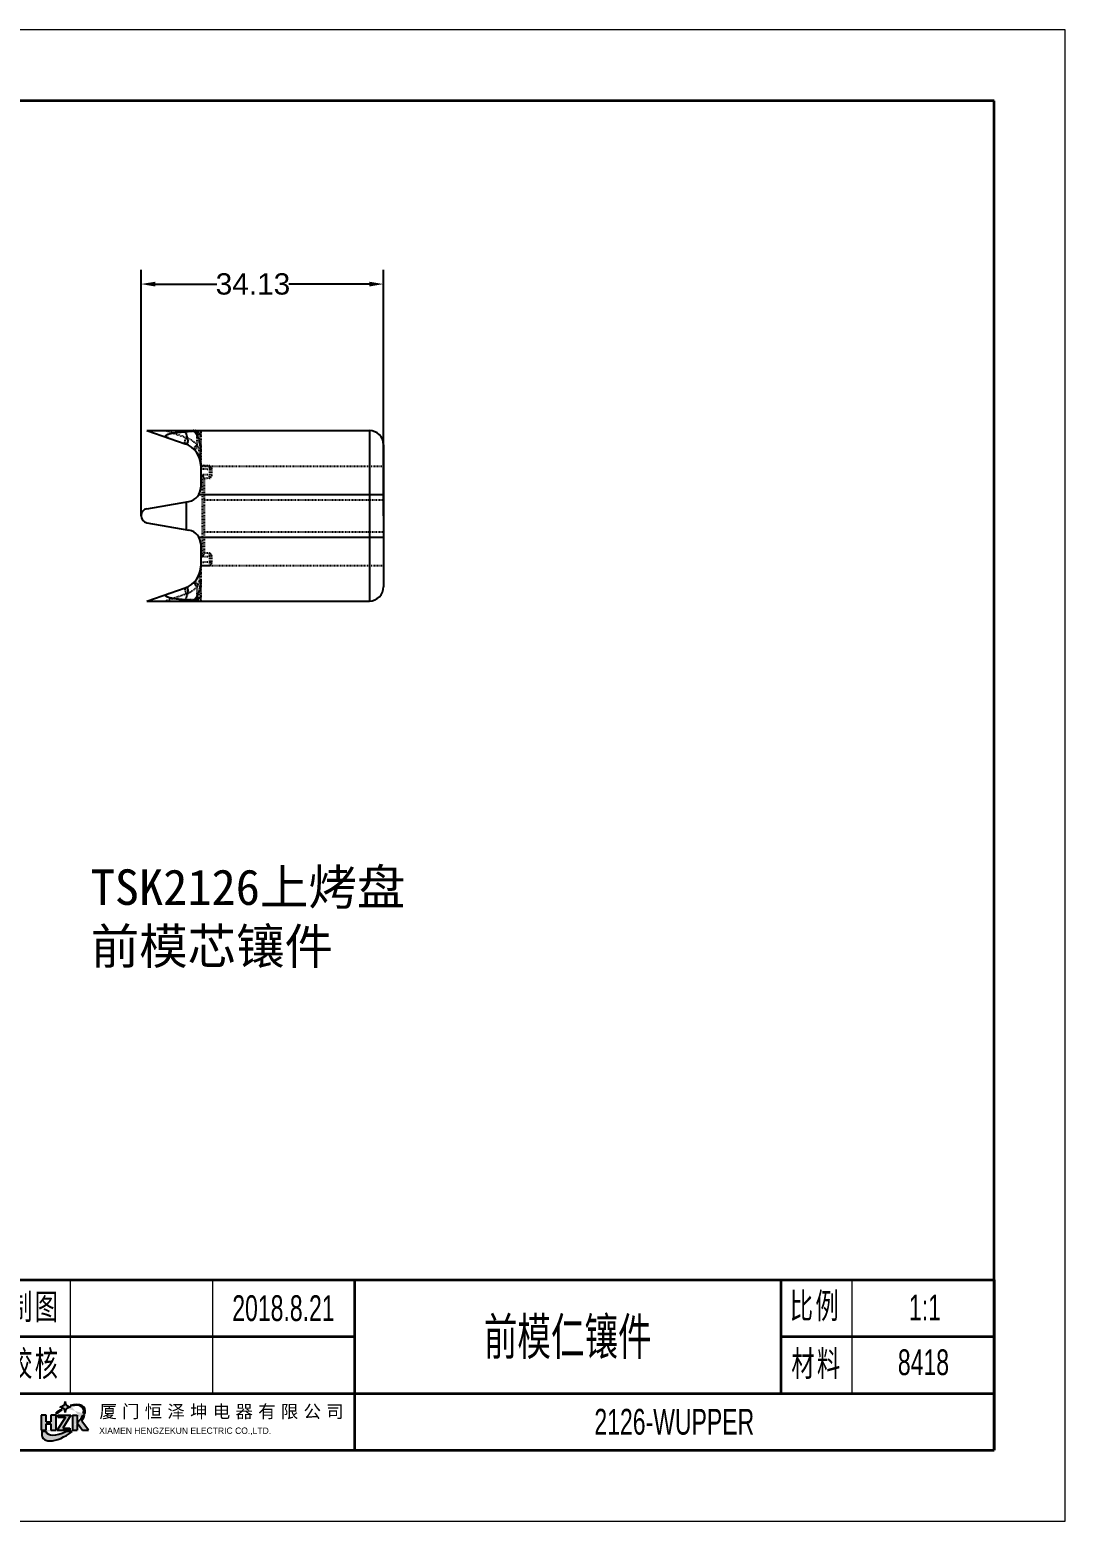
# Model space of a CAD drawing. Header units: inches. Extents: x -1272 to 960, y 895 to 1216.
# Drawn here: x 814.8 to 960.5, y 895 to 1105 of the extents above; entities that cross this region are included whole.
import ezdxf
from ezdxf.enums import TextEntityAlignment as Align

# ---------------------------------------------------------------- set-up
doc = ezdxf.new("R2010")
doc.units = ezdxf.units.IN
doc.header["$MEASUREMENT"] = 0
doc.linetypes.add('HIDDEN', pattern=[0.2, 0.1, -0.1])
doc.layers.add('DEFAULT_2', color=8, linetype='HIDDEN')
for name, color, linetype, lineweight in [('dim', 82, 'Continuous', 9), ('文字层', 3, 'Continuous', 18), ('粗实线层', 7, 'Continuous', 35), ('细实线层', 7, 'Continuous', 18)]:
    doc.layers.add(name, color=color, linetype=linetype, lineweight=lineweight)
doc.styles.get("Standard").update_dxf_attribs({"font": 'arial.ttf'})
doc.styles.add('标准', font='FSGB2312.ttf', dxfattribs={"width": 0.667})
doc.dimstyles.new('副本 STANDARD', dxfattribs={"dimtxt": 6, "dimasz": 4, "dimexe": 2, "dimexo": 0, "dimgap": 0, "dimtad": 0, "dimdsep": 46, "dimlunit": 6, "dimtxsty": 'Standard', "dimcen": 0, "dimclrd": 4, "dimclre": 4, "dimclrt": 6, "dimazin": 2, "dimtfac": 2, "dimtofl": 0, "dimtmove": 1, "dimatfit": 3, "dimfxl": 0, "dimtolj": 1, "dimtzin": 0, "dimarcsym": 0})

# ---------------------------------------------------------------- blocks, each defined once
blk = doc.blocks.new('*D23')
at = {"layer": 'Defpoints', "color": 0, "transparency": 16777216}
for p in [(830.46, 1069.2), (830.46, 1036.57), (864.59, 1036.57)]:
    blk.add_point(p, dxfattribs=at)
at = {"layer": 'dim', "color": 4, "lineweight": -2, "transparency": 16777216}
for p, q in [((830.46, 1036.57), (830.46, 1071.2)), ((864.59, 1036.57), (864.59, 1071.2)), ((832.46, 1069.2), (841.15, 1069.2)), ((862.59, 1069.2), (851.27, 1069.2))]:
    blk.add_line(p, q, dxfattribs=at)
at = {"layer": 'dim', "color": 4, "transparency": 16777216}
for points in [[(832.46, 1069.53), (832.46, 1068.86), (830.46, 1069.2)], [(862.59, 1069.53), (862.59, 1068.86), (864.59, 1069.2)]]:
    blk.add_solid(points, dxfattribs=at)
at = {"layer": 'dim', "color": 6, "transparency": 16777216, "insert": (846.21, 1069.2), "char_height": 5, "attachment_point": 5}
blk.add_mtext('\\A1;{\\H0.6x;34.13}', dxfattribs=at)
blk = doc.blocks.new('A4图框')
at = {"layer": '粗实线层'}
for p, q in [((138.5, 95), (-138.5, 95)), ((138.5, -95), (138.5, 95)), ((-138.5, -95), (138.5, -95))]:
    blk.add_line(p, q, dxfattribs=at)
at = {"layer": '细实线层'}
for p, q in [((148.5, 105), (-148.5, 105)), ((148.5, -105), (148.5, 105)), ((-148.5, -105), (148.5, -105))]:
    blk.add_line(p, q, dxfattribs=at)
at = {"layer": '文字层', "style": '标准', "width": 0.667}
blk.add_attdef('图纸编号', text='', height=5.19, rotation=180, dxfattribs=at).set_placement((-113.41, 90), align=Align.MIDDLE_CENTER)
blk = doc.blocks.new('A4标题栏')
h = blk.add_hatch(color=3)
h.dxf.hatch_style = 1
h.paths.add_polyline_path([(-132, 4.92), (-132.71, 4.92), (-132.71, 4.01), (-133.41, 4.01), (-133.41, 4.92), (-134.11, 4.92), (-134.11, 2.82), (-133.41, 2.82), (-133.41, 3.73), (-132.71, 3.73), (-132.71, 2.82), (-132, 2.82)])
h.paths.add_polyline_path([(-129.9, 4.92), (-131.74, 4.92), (-131.74, 4.64), (-130.67, 4.64), (-131.83, 2.82), (-130.07, 2.82), (-130.07, 3.1), (-131.02, 3.1)])
h.paths.add_polyline_path([(-129.02, 4.92), (-129.67, 4.92), (-129.67, 2.82), (-129.02, 2.82)])
edge = h.paths.add_edge_path()
edge.add_ellipse((-130.95, 3.87), major_axis=(-2.89, -2.17), ratio=0.475526, start_angle=127.0084, end_angle=146.5686)
edge.add_line((-127.97, 4.92), (-128.25, 4.92))
edge.add_ellipse((-130.78, 4.22), major_axis=(-2.55, -1.75), ratio=0.462381, start_angle=113.418, end_angle=143.4361, ccw=False)
edge.add_line((-129.02, 3.83), (-128.29, 2.82))
edge.add_line((-128.29, 2.82), (-127.44, 2.82))
edge.add_line((-127.44, 2.82), (-128.39, 4.08))
h.paths.add_polyline_path([(-129.95, 6.08, -0.414214), (-130.71, 6.84, -0.414214), (-131.47, 6.08, -0.414214), (-130.71, 5.32, -0.414214)])
h = blk.add_hatch(color=3)
h.dxf.hatch_style = 1
edge = h.paths.add_edge_path()
edge.add_ellipse((-130.78, 4.22), major_axis=(-2.55, -1.75), ratio=0.462381, start_angle=259.9884, end_angle=277.0287, ccw=False)
edge.add_arc((-131.47, 5.32), 0.495, 47.0815, 59.7575)
edge.add_ellipse((-130.95, 3.87), major_axis=(-2.89, -2.17), ratio=0.475526, start_angle=255.3223, end_angle=271.8023)
edge.add_line((-132.07, 5.18), (-131.89, 5.18))
edge = h.paths.add_edge_path()
edge.add_ellipse((-130.95, 3.87), major_axis=(-2.89, -2.17), ratio=0.475526, start_angle=152.9499, end_angle=232.8461)
edge.add_arc((-129.74, 6.93), 0.709, 246.2468, 261.3719)
edge.add_ellipse((-130.78, 4.22), major_axis=(-2.55, -1.75), ratio=0.462381, start_angle=150.9505, end_angle=232.0867, ccw=False)
edge.add_line((-128.15, 5.18), (-127.9, 5.18))
edge = h.paths.add_edge_path()
edge.add_ellipse((-130.95, 3.87), major_axis=(-2.89, -2.17), ratio=0.475526, start_angle=330.9377, end_angle=453.8146)
edge.add_line((-129.73, 2.64), (-130.63, 2.64))
edge.add_ellipse((-130.78, 4.22), major_axis=(-2.55, -1.75), ratio=0.462381, start_angle=352.501, end_angle=435.4781, ccw=False)
edge.add_line((-133.41, 2.64), (-133.98, 2.64))
h.paths.add_polyline_path([(-124.92, 1.33), (-97.75, 1.33), (-97.75, 2.79), (-124.92, 2.79)], flags=9)
h.paths.add_polyline_path([(-125.19, 3.38), (-97.3, 3.38), (-97.3, 6.3), (-125.19, 6.3)], flags=9)
at = {"color": 3}
for p, q in [((-133.41, 4.92), (-134.11, 4.92)), ((-134.11, 4.92), (-134.11, 2.82)), ((-133.41, 4.01), (-133.41, 4.92)), ((-132.71, 4.92), (-132.71, 4.01)), ((-132, 4.92), (-132.71, 4.92)), ((-132.07, 5.18), (-131.89, 5.18)), ((-132, 2.82), (-132, 4.92)), ((-130.67, 4.64), (-131.83, 2.82)), ((-131.74, 4.92), (-129.9, 4.92)), ((-131.74, 4.92), (-131.74, 4.64)), ((-131.74, 4.64), (-130.67, 4.64)), ((-129.9, 4.92), (-131.02, 3.1)), ((-129.67, 4.92), (-129.02, 4.92)), ((-129.67, 4.92), (-129.67, 2.82)), ((-129.02, 4.92), (-129.02, 2.82)), ((-128.25, 4.92), (-127.97, 4.92)), ((-128.15, 5.18), (-127.9, 5.18)), ((-134.11, 2.82), (-133.41, 2.82)), ((-133.41, 4.01), (-132.71, 4.01)), ((-133.41, 2.82), (-133.41, 3.73)), ((-133.41, 3.73), (-132.71, 3.73)), ((-132.71, 3.73), (-132.71, 2.82)), ((-132.71, 2.82), (-132, 2.82)), ((-131.83, 2.82), (-130.07, 2.82)), ((-131.02, 3.1), (-130.07, 3.1)), ((-130.07, 3.1), (-130.07, 2.82)), ((-129.67, 2.82), (-129.02, 2.82)), ((-129.02, 3.83), (-128.29, 2.82)), ((-127.44, 2.82), (-128.39, 4.08)), ((-128.29, 2.82), (-127.44, 2.82))]:
    blk.add_line(p, q, dxfattribs=at)
for points in [[(-133.41, 2.64), (-133.98, 2.64)], [(-129.73, 2.64), (-130.63, 2.64)]]:
    blk.add_lwpolyline(points, dxfattribs=at)
for centre, radius, start, end in [((-131.47, 6.84), 0.758, 270, 0), ((-129.95, 6.84), 0.758, 180, 270), ((-131.47, 5.32), 0.758, 0, 90), ((-131.47, 5.32), 0.495, 47.0815, 59.7575), ((-129.95, 5.32), 0.758, 90, 180), ((-129.74, 6.93), 0.709, 246.2468, 261.3719)]:
    blk.add_arc(centre, radius, start, end, dxfattribs=at)
for centre, major_axis, ratio, start_param, end_param in [((-130.95, 3.87), (-2.89, -2.17), 0.475526, 2.66948, 4.06393), ((-130.78, 4.22), (-2.55, -1.75), 0.462381, 2.634582, 4.050677), ((-130.95, 3.87), (-2.89, -2.17), 0.475526, 4.456214, 4.743846), ((-130.78, 4.22), (-2.55, -1.75), 0.462381, 4.537653, 4.835062), ((-130.78, 4.22), (-2.55, -1.75), 0.462381, 1.979518, 2.503433), ((-130.95, 3.87), (-2.89, -2.17), 0.475526, 2.216715, 2.558104), ((-130.95, 3.87), (-2.89, -2.17), 0.475526, 5.775953, 7.920559), ((-130.78, 4.22), (-2.55, -1.75), 0.462381, 6.152303, 7.600527)]:
    blk.add_ellipse(centre, major_axis=major_axis, ratio=ratio, start_param=start_param, end_param=end_param, dxfattribs=at)
at = {"layer": '粗实线层'}
for p, q in [((-140, 24), (-140, 0)), ((-140, 24), (0, 24)), ((-90, 24), (-90, 0)), ((-30, 24), (-30, 8)), ((0, 24), (0, 0)), ((0, 24), (0, 8)), ((-140, 16), (-90, 16)), ((-30, 16), (0, 16)), ((-140, 8), (0, 8)), ((-140, 0), (0, 0))]:
    blk.add_line(p, q, dxfattribs=at)
at = {"layer": '细实线层'}
for p, q in [((-130, 24), (-130, 8)), ((-110, 24), (-110, 8)), ((-20, 24), (-20, 8))]:
    blk.add_line(p, q, dxfattribs=at)
at = {"color": 3, "attachment_point": 1}
for s, insert, char_height in [('{\\f汉仪综艺体简|b0|i0|c134|p49;\\T1.3;厦门恒泽坤电器有限公司}', (-125.9, 6.35), 1.8), ('{\\f汉仪综艺体简|b0|i0|c134|p49;XIAMEN HENGZEKUN ELECTRIC CO.,LTD.}', (-125.93, 3.19), 0.9)]:
    blk.add_mtext_dynamic_manual_height_columns(s, width=1520, gutter_width=12.5, heights=[0], dxfattribs=dict(at, insert=insert, char_height=char_height))
at = {"layer": '文字层', "char_height": 3.597, "width": 18, "attachment_point": 5, "line_spacing_factor": 0.963108, "style": '标准'}
for s, insert in [('\\T1.1;制图', (-135, 20)), ('{\\T1.1;比例}', (-25.15, 20.14)), ('\\T1.1;校核', (-135, 12)), ('{\\T1.1;材料}', (-24.93, 12.02))]:
    blk.add_mtext(s, dxfattribs=dict(at, insert=insert))
at = {"layer": '文字层', "style": '标准', "width": 0.667}
for tag, height, p in [('制图签名', 3.63, (-120, 20)), ('制图日期', 3.63, (-100, 20)), ('图纸比例', 3.63, (-9.73, 20.09)), ('图纸名称', 5.19, (-60, 16)), ('材料', 3.63, (-9.94, 12.38)), ('校核签名', 3.63, (-120, 12)), ('校核日期', 3.63, (-100, 12)), ('图纸编号', 3.63, (-45, 4))]:
    blk.add_attdef(tag, text='', height=height, dxfattribs=at).set_placement(p, align=Align.MIDDLE_CENTER)

msp = doc.modelspace()

# ---------------------------------------------------------------- linework, layer by layer
at = {"color": 7, "linetype": 'Continuous'}
for p, q in [((831.299, 1048.571), (862.592, 1048.571)), ((831.299, 1048.571), (836.694, 1046.713)), ((836.266, 1048.571), (836.648, 1048.439)), ((836.694, 1048.571), (836.694, 1048.423)), ((862.592, 1048.571), (862.592, 1024.571)), ((864.592, 1046.571), (864.592, 1026.571)), ((838.862, 1043.672), (838.862, 1040.582)), ((838.589, 1039.571), (864.592, 1039.571)), ((831.29, 1037.56), (837.201, 1038.603)), ((836.852, 1034.6), (836.852, 1038.541)), ((831.29, 1035.581), (837.201, 1034.539)), ((838.589, 1033.571), (864.592, 1033.571)), ((838.862, 1032.559), (838.862, 1029.469)), ((831.299, 1024.571), (836.694, 1026.428)), ((831.299, 1024.571), (862.592, 1024.571)), ((836.648, 1024.702), (836.266, 1024.571)), ((836.694, 1024.718), (836.694, 1024.571))]:
    msp.add_line(p, q, dxfattribs=at)
for centre, radius, start, end in [((835.491, 1066.805), 18.432, 273.75906, 274.2282), ((862.592, 1046.571), 2, 0, 90), ((835.646, 1043.672), 3.216, 0, 71), ((836.852, 1040.582), 2.01, 280.28316, 0), ((831.464, 1036.571), 1.005, 99.99634, 260.00605), ((836.852, 1032.559), 2.01, 0, 79.73335), ((835.646, 1029.469), 3.216, 289, 0), ((862.592, 1026.571), 2, 270, 0), ((835.496, 1006.398), 18.37, 85.77084, 86.24085)]:
    msp.add_arc(centre, radius, start, end, dxfattribs=at)
for points, knots in [([(834.327, 1047.528), (834.257, 1047.552), (834.159, 1047.589), (834.045, 1047.657), (833.97, 1047.718), (833.913, 1047.83), (834.013, 1047.947), (834.151, 1048.019), (834.329, 1048.086), (834.53, 1048.142), (834.746, 1048.19), (834.972, 1048.231), (835.288, 1048.28), (835.694, 1048.33), (836.192, 1048.377), (836.528, 1048.402), (836.698, 1048.413)], [0, 0, 0, 0, 0.0647376, 0.0926299, 0.1163823, 0.1516855, 0.1875432, 0.2356864, 0.2922292, 0.3541929, 0.4197862, 0.4878712, 0.5578244, 0.7017408, 0.8494915, 1, 1, 1, 1]), ([(836.85, 1048.424), (837.187, 1048.448), (837.655, 1048.497), (838.224, 1048.555), (838.458, 1048.571), (838.56, 1048.571)], [0, 0, 0, 0, 0.5897264, 0.821791, 1, 1, 1, 1]), ([(836.698, 1024.728), (836.528, 1024.74), (836.191, 1024.764), (835.693, 1024.811), (835.286, 1024.861), (834.971, 1024.91), (834.744, 1024.952), (834.528, 1025), (834.327, 1025.055), (834.15, 1025.122), (834.011, 1025.196), (833.931, 1025.292), (833.941, 1025.377), (833.983, 1025.433), (834.045, 1025.485), (834.16, 1025.551), (834.258, 1025.589), (834.327, 1025.613)], [0, 0, 0, 0, 0.1504785, 0.2981937, 0.4420695, 0.5119979, 0.5800632, 0.6455988, 0.7075202, 0.7640418, 0.8118494, 0.8477257, 0.8641031, 0.8835878, 0.9075861, 0.935557, 1, 1, 1, 1]), ([(838.56, 1024.571), (838.458, 1024.571), (838.224, 1024.586), (837.655, 1024.644), (837.187, 1024.693), (836.851, 1024.718)], [0, 0, 0, 0, 0.1782183, 0.4102834, 1, 1, 1, 1])]:
    msp.add_open_spline(points, degree=3, knots=knots, dxfattribs=at)
at = {"layer": 'DEFAULT_2', "color": 8, "linetype": 'HIDDEN'}
for p, q in [((836.844, 1047.543), (833.861, 1048.571)), ((836.648, 1048.439), (836.694, 1048.423)), ((838.862, 1048.424), (836.7, 1048.424)), ((837.811, 1048.565), (838.01, 1048.358)), ((838.01, 1048.358), (838.012, 1048.357)), ((838.156, 1048.159), (838.156, 1048.158)), ((838.373, 1046.542), (838.373, 1048.571)), ((838.862, 1048.571), (838.862, 1043.672)), ((838.744, 1046.669), (838.744, 1046.67)), ((838.799, 1046.444), (838.744, 1046.669)), ((840.08, 1043.598), (838.862, 1043.641)), ((838.862, 1043.571), (864.592, 1043.571)), ((840.08, 1043.098), (838.862, 1043.141)), ((840.08, 1042.354), (839.075, 1042.319)), ((839.075, 1042.319), (839.075, 1030.822)), ((839.365, 1041.876), (839.365, 1031.266)), ((840.08, 1041.854), (839.365, 1041.829)), ((840.08, 1043.098), (840.08, 1042.354)), ((840.37, 1043.098), (840.08, 1043.098)), ((840.37, 1042.354), (840.08, 1042.354)), ((840.37, 1043.298), (840.37, 1042.154)), ((838.862, 1040.58), (838.862, 1040.578)), ((831.29, 1037.56), (831.29, 1037.56)), ((837.211, 1038.604), (837.211, 1038.604)), ((839.365, 1038.821), (864.592, 1038.821)), ((831.29, 1035.581), (831.29, 1035.581)), ((837.201, 1034.539), (837.211, 1034.537)), ((839.365, 1034.321), (864.592, 1034.321)), ((840.08, 1031.287), (839.365, 1031.312)), ((840.08, 1030.043), (838.862, 1030)), ((838.862, 1029.571), (864.592, 1029.571)), ((840.08, 1029.543), (838.862, 1029.501)), ((838.862, 1029.469), (838.862, 1024.571)), ((840.08, 1030.787), (839.075, 1030.822)), ((840.08, 1030.787), (840.08, 1030.043)), ((840.37, 1030.787), (840.08, 1030.787)), ((840.37, 1030.043), (840.08, 1030.043)), ((840.37, 1030.987), (840.37, 1029.843)), ((833.861, 1024.571), (836.844, 1025.598)), ((838.373, 1024.571), (838.373, 1026.6)), ((836.694, 1024.718), (836.648, 1024.702)), ((838.862, 1024.718), (836.7, 1024.718)), ((838.01, 1024.783), (837.811, 1024.576)), ((838.009, 1024.782), (838.01, 1024.783))]:
    msp.add_line(p, q, dxfattribs=at)
for points in [[(838.011, 1048.358), (838.103, 1048.24), (838.156, 1048.158)], [(838.156, 1048.158), (838.291, 1047.922), (838.482, 1047.509)], [(838.482, 1047.509), (838.652, 1047.025), (838.744, 1046.67)], [(838.745, 1046.669), (838.787, 1046.46), (838.862, 1045.701), (838.862, 1045.624)], [(838.862, 1027.518), (838.862, 1027.447), (838.804, 1026.788), (838.679, 1026.209), (838.512, 1025.708), (838.32, 1025.276), (838.156, 1024.983)], [(838.157, 1024.984), (838.143, 1024.962), (838.051, 1024.832), (838.01, 1024.783)]]:
    msp.add_lwpolyline(points, dxfattribs=at)
for centre, radius, start, end in [((827.405, 1044.576), 10.053, 22.20353, 22.43141), ((835.512, 1045.814), 3.814, 45.79149, 46.28412), ((835.971, 1047.234), 2.515, 28.2385, 29.59582), ((835.355, 1045.654), 4.038, 43.95071, 45.7776), ((838.18, 1048.65), 0.358, 269.11228, 274.43238), ((835.478, 1045.768), 3.87, 41.57909, 44.00195), ((835.633, 1044.028), 3.718, 42.53927, 71.00072), ((830.183, 1045.486), 8.687, 8.1314, 11.70938), ((830.424, 1045.522), 8.443, 7.84282, 8.11601), ((839.154, 1043.932), 0.301, 184.23726, 194.51052), ((840.07, 1043.298), 0.3, 0, 88), ((840.07, 1042.154), 0.3, 272, 0), ((840.07, 1030.987), 0.3, 0, 88), ((839.154, 1029.209), 0.301, 165.48951, 175.76274), ((840.07, 1029.843), 0.3, 272, 0), ((835.633, 1029.114), 3.718, 288.99931, 317.46084), ((838.177, 1024.474), 0.375, 86.16061, 89.65982), ((835.475, 1027.376), 3.874, 315.9746, 318.42054), ((829.649, 1027.697), 7.649, 337.16496, 337.50715), ((835.511, 1027.328), 3.814, 313.71586, 314.2075), ((835.976, 1025.905), 2.509, 330.40265, 331.76495), ((835.358, 1027.484), 4.034, 314.22085, 316.02573)]:
    msp.add_arc(centre, radius, start, end, dxfattribs=at)
for points, knots in [([(836.694, 1046.713), (836.737, 1046.698), (836.823, 1046.677), (836.96, 1046.726), (837.039, 1046.882), (837.054, 1047.105), (837.024, 1047.394), (836.919, 1047.845), (836.793, 1048.186), (836.698, 1048.413)], [0, 0, 0, 0, 0.0677999, 0.1279376, 0.2015076, 0.3113324, 0.4597975, 0.6328525, 1, 1, 1, 1]), ([(836.713, 1048.376), (836.805, 1048.15), (836.928, 1047.814), (837.028, 1047.37), (837.054, 1047.088), (837.036, 1046.872), (836.956, 1046.723), (836.821, 1046.678), (836.736, 1046.698), (836.694, 1046.713)], [0, 0, 0, 0, 0.3698075, 0.5432443, 0.6899051, 0.7986331, 0.8712206, 0.931438, 1, 1, 1, 1]), ([(837.879, 1048.571), (837.86, 1048.571), (837.852, 1048.572), (837.807, 1048.568), (837.81, 1048.565)], [0, 0, 0, 0, 0.8131222, 1, 1, 1, 1]), ([(837.81, 1048.565), (837.815, 1048.561), (837.835, 1048.557), (837.867, 1048.547), (837.912, 1048.537), (837.946, 1048.529), (837.964, 1048.524)], [0, 0, 0, 0, 0.1209912, 0.3478263, 0.647776, 1, 1, 1, 1]), ([(837.964, 1048.524), (837.962, 1048.507), (837.961, 1048.449), (837.983, 1048.389), (838.01, 1048.358)], [0, 0, 0, 0, 0.2952177, 1, 1, 1, 1]), ([(837.964, 1048.524), (837.979, 1048.521), (838.043, 1048.505), (838.108, 1048.488), (838.158, 1048.476)], [0, 0, 0, 0, 0.2279026, 1, 1, 1, 1]), ([(838.012, 1048.357), (838.021, 1048.347), (838.066, 1048.307), (838.129, 1048.293), (838.175, 1048.292)], [0, 0, 0, 0, 0.2233304, 1, 1, 1, 1]), ([(838.186, 1048.423), (838.159, 1048.378), (838.12, 1048.29), (838.136, 1048.192), (838.156, 1048.159)], [0, 0, 0, 0, 0.5797713, 1, 1, 1, 1]), ([(838.156, 1048.158), (838.18, 1048.12), (838.286, 1048.054), (838.404, 1048.063), (838.472, 1048.077)], [0, 0, 0, 0, 0.3953006, 1, 1, 1, 1]), ([(838.158, 1048.476), (838.173, 1048.472), (838.23, 1048.457), (838.287, 1048.439), (838.328, 1048.423)], [0, 0, 0, 0, 0.2592216, 1, 1, 1, 1]), ([(838.799, 1046.444), (838.772, 1046.62), (838.639, 1047.3), (838.407, 1047.959), (838.186, 1048.423)], [0, 0, 0, 0, 0.2575218, 1, 1, 1, 1]), ([(838.208, 1048.293), (838.221, 1048.294), (838.277, 1048.301), (838.333, 1048.319), (838.373, 1048.337)], [0, 0, 0, 0, 0.2254264, 1, 1, 1, 1]), ([(838.328, 1048.423), (838.412, 1048.392), (838.565, 1048.316), (838.809, 1048.07), (838.862, 1047.803), (838.862, 1047.634)], [0, 0, 0, 0, 0.2623117, 0.4992037, 1, 1, 1, 1]), ([(838.472, 1048.077), (838.493, 1048.011), (838.577, 1047.738), (838.645, 1047.46), (838.689, 1047.248)], [0, 0, 0, 0, 0.2425322, 1, 1, 1, 1]), ([(836.694, 1046.713), (836.668, 1046.722), (836.629, 1046.788), (836.623, 1046.953), (836.649, 1047.093), (836.678, 1047.188)], [0, 0, 0, 0, 0.1600458, 0.4020041, 1, 1, 1, 1]), ([(836.678, 1047.188), (836.707, 1047.284), (836.757, 1047.407), (836.826, 1047.518), (836.844, 1047.543)], [0, 0, 0, 0, 0.7642571, 1, 1, 1, 1]), ([(838.016, 1045.847), (837.982, 1045.884), (837.954, 1045.972), (837.973, 1046.096), (838.032, 1046.249), (838.165, 1046.412), (838.303, 1046.509), (838.373, 1046.542)], [0, 0, 0, 0, 0.172552, 0.2902117, 0.4281345, 0.7328395, 1, 1, 1, 1]), ([(838.186, 1045.645), (838.151, 1045.691), (838.114, 1045.813), (838.162, 1045.997), (838.28, 1046.171), (838.4, 1046.263), (838.472, 1046.3)], [0, 0, 0, 0, 0.2186796, 0.4429121, 0.6975145, 1, 1, 1, 1]), ([(838.862, 1044.539), (838.863, 1044.822), (838.766, 1045.424), (838.582, 1045.999), (838.472, 1046.3)], [0, 0, 0, 0, 0.4684555, 1, 1, 1, 1]), ([(838.744, 1046.67), (838.733, 1046.72), (838.694, 1046.909), (838.67, 1047.107), (838.689, 1047.248)], [0, 0, 0, 0, 0.2628567, 1, 1, 1, 1]), ([(838.788, 1046.674), (838.8, 1046.589), (838.842, 1046.24), (838.862, 1045.889), (838.862, 1045.625)], [0, 0, 0, 0, 0.2468408, 1, 1, 1, 1]), ([(838.186, 1045.645), (838.277, 1045.529), (838.44, 1045.318), (838.658, 1045.029), (838.811, 1044.783), (838.862, 1044.614), (838.862, 1044.539)], [0, 0, 0, 0, 0.3369608, 0.6095787, 0.8287024, 1, 1, 1, 1]), ([(838.862, 1043.932), (838.862, 1043.929), (838.862, 1043.924), (838.854, 1043.905), (838.854, 1043.91)], [0, 0, 0, 0, 0.4076666, 1, 1, 1, 1]), ([(839.365, 1041.876), (839.365, 1041.906), (839.329, 1041.976), (839.262, 1042.079), (839.172, 1042.196), (839.108, 1042.277), (839.075, 1042.319)], [0, 0, 0, 0, 0.1724087, 0.4180822, 0.7014945, 1, 1, 1, 1]), ([(840.081, 1043.598), (840.081, 1043.598), (840.082, 1043.593), (840.084, 1043.582), (840.084, 1043.552), (840.085, 1043.507), (840.085, 1043.446), (840.085, 1043.373), (840.083, 1043.255), (840.082, 1043.163), (840.081, 1043.098)], [0, 0, 0, 0, 0.0056751, 0.0211987, 0.0803197, 0.17344, 0.2963158, 0.4446815, 0.6142663, 1, 1, 1, 1]), ([(840.081, 1041.854), (840.081, 1041.854), (840.082, 1041.86), (840.084, 1041.87), (840.084, 1041.901), (840.085, 1041.945), (840.085, 1042.007), (840.085, 1042.08), (840.083, 1042.197), (840.082, 1042.29), (840.081, 1042.354)], [0, 0, 0, 0, 0.0056751, 0.0211987, 0.0803197, 0.17344, 0.2963158, 0.4446815, 0.6142663, 1, 1, 1, 1]), ([(839.075, 1030.822), (839.108, 1030.864), (839.172, 1030.945), (839.262, 1031.063), (839.329, 1031.165), (839.365, 1031.235), (839.365, 1031.266)], [0, 0, 0, 0, 0.2985017, 0.5819236, 0.8276074, 1, 1, 1, 1]), ([(840.081, 1030.787), (840.082, 1030.851), (840.083, 1030.944), (840.085, 1031.061), (840.085, 1031.135), (840.085, 1031.196), (840.084, 1031.24), (840.084, 1031.271), (840.082, 1031.282), (840.081, 1031.287), (840.081, 1031.287)], [0, 0, 0, 0, 0.3857337, 0.5553185, 0.7036842, 0.82656, 0.9196803, 0.9788013, 0.9943249, 1, 1, 1, 1]), ([(838.854, 1029.231), (838.854, 1029.232), (838.861, 1029.218), (838.862, 1029.216), (838.862, 1029.209)], [0, 0, 0, 0, 0.0736628, 1, 1, 1, 1]), ([(840.081, 1030.043), (840.082, 1029.978), (840.083, 1029.886), (840.085, 1029.769), (840.085, 1029.695), (840.085, 1029.634), (840.084, 1029.59), (840.084, 1029.559), (840.082, 1029.548), (840.081, 1029.543), (840.081, 1029.543)], [0, 0, 0, 0, 0.3857337, 0.5553185, 0.7036842, 0.82656, 0.9196803, 0.9788013, 0.9943249, 1, 1, 1, 1]), ([(838.016, 1027.295), (837.976, 1027.25), (837.944, 1027.11), (838.018, 1026.918), (838.159, 1026.734), (838.293, 1026.637), (838.373, 1026.6)], [0, 0, 0, 0, 0.206865, 0.4421475, 0.6958331, 1, 1, 1, 1]), ([(838.186, 1027.496), (838.15, 1027.449), (838.113, 1027.323), (838.165, 1027.138), (838.284, 1026.967), (838.402, 1026.878), (838.472, 1026.841)], [0, 0, 0, 0, 0.2240719, 0.4568133, 0.7022936, 1, 1, 1, 1]), ([(838.862, 1028.602), (838.862, 1028.569), (838.849, 1028.494), (838.811, 1028.379), (838.749, 1028.255), (838.629, 1028.075), (838.44, 1027.822), (838.276, 1027.612), (838.186, 1027.496)], [0, 0, 0, 0, 0.0757581, 0.1719715, 0.2778771, 0.3914976, 0.664198, 1, 1, 1, 1]), ([(838.186, 1024.718), (838.291, 1024.924), (838.471, 1025.363), (838.751, 1026.288), (838.862, 1027.024), (838.862, 1027.518)], [0, 0, 0, 0, 0.2394736, 0.4891709, 1, 1, 1, 1]), ([(838.472, 1026.841), (838.581, 1027.142), (838.765, 1027.715), (838.862, 1028.315), (838.862, 1028.597)], [0, 0, 0, 0, 0.5314902, 1, 1, 1, 1]), ([(838.862, 1027.518), (838.862, 1027.088), (838.785, 1026.257), (838.596, 1025.445), (838.472, 1025.064)], [0, 0, 0, 0, 0.5172397, 1, 1, 1, 1]), ([(836.694, 1026.428), (836.668, 1026.42), (836.629, 1026.353), (836.623, 1026.189), (836.649, 1026.048), (836.678, 1025.953)], [0, 0, 0, 0, 0.1600459, 0.4020042, 1, 1, 1, 1]), ([(836.678, 1025.953), (836.707, 1025.857), (836.757, 1025.734), (836.826, 1025.623), (836.844, 1025.598)], [0, 0, 0, 0, 0.7642569, 1, 1, 1, 1]), ([(836.694, 1026.428), (836.741, 1026.445), (836.835, 1026.466), (836.975, 1026.404), (837.045, 1026.251), (837.062, 1026.043), (837.033, 1025.774), (836.93, 1025.322), (836.8, 1024.97), (836.698, 1024.728)], [0, 0, 0, 0, 0.0747223, 0.1368757, 0.2101522, 0.3114892, 0.4457974, 0.6096883, 1, 1, 1, 1]), ([(836.716, 1024.77), (836.814, 1025.008), (836.939, 1025.352), (837.036, 1025.795), (837.062, 1026.057), (837.043, 1026.259), (836.972, 1026.407), (836.833, 1026.466), (836.741, 1026.444), (836.694, 1026.428)], [0, 0, 0, 0, 0.3907839, 0.5541685, 0.687729, 0.7884769, 0.8616801, 0.9244532, 1, 1, 1, 1]), ([(838.012, 1024.781), (838.031, 1024.804), (838.084, 1024.841), (838.147, 1024.849), (838.179, 1024.849)], [0, 0, 0, 0, 0.4772381, 1, 1, 1, 1]), ([(838.186, 1024.718), (838.159, 1024.764), (838.12, 1024.852), (838.136, 1024.95), (838.156, 1024.983)], [0, 0, 0, 0, 0.5831759, 1, 1, 1, 1]), ([(838.157, 1024.984), (838.181, 1025.022), (838.287, 1025.087), (838.405, 1025.078), (838.472, 1025.064)], [0, 0, 0, 0, 0.3979336, 1, 1, 1, 1]), ([(838.862, 1025.51), (838.862, 1025.34), (838.81, 1025.073), (838.566, 1024.826), (838.412, 1024.749), (838.328, 1024.718)], [0, 0, 0, 0, 0.5010581, 0.7377533, 1, 1, 1, 1]), ([(838.472, 1026.841), (838.464, 1026.821), (838.434, 1026.74), (838.401, 1026.659), (838.373, 1026.6)], [0, 0, 0, 0, 0.2445437, 1, 1, 1, 1]), ([(837.81, 1024.576), (837.807, 1024.573), (837.852, 1024.569), (837.86, 1024.571), (837.879, 1024.571)], [0, 0, 0, 0, 0.1888033, 1, 1, 1, 1]), ([(837.964, 1024.617), (837.946, 1024.613), (837.912, 1024.604), (837.867, 1024.594), (837.835, 1024.584), (837.815, 1024.581), (837.81, 1024.576)], [0, 0, 0, 0, 0.3520112, 0.6517587, 0.8785909, 1, 1, 1, 1]), ([(837.964, 1024.617), (837.963, 1024.632), (837.962, 1024.69), (837.984, 1024.748), (838.011, 1024.78)], [0, 0, 0, 0, 0.2662002, 1, 1, 1, 1]), ([(838.158, 1024.666), (838.14, 1024.661), (838.075, 1024.645), (838.011, 1024.628), (837.964, 1024.617)], [0, 0, 0, 0, 0.2728024, 1, 1, 1, 1]), ([(838.328, 1024.718), (838.315, 1024.713), (838.259, 1024.693), (838.201, 1024.676), (838.158, 1024.666)], [0, 0, 0, 0, 0.2409921, 1, 1, 1, 1])]:
    msp.add_open_spline(points, degree=3, knots=knots, dxfattribs=at)
for points in [[(838.472, 1048.077), (838.443, 1048.165), (838.411, 1048.252), (838.373, 1048.336)], [(838.472, 1046.3), (838.442, 1046.382), (838.409, 1046.462), (838.373, 1046.542)], [(838.862, 1045.623), (838.862, 1045.898), (838.839, 1046.173), (838.799, 1046.444)], [(838.202, 1024.848), (838.261, 1024.844), (838.319, 1024.828), (838.373, 1024.805)], [(838.472, 1025.064), (838.443, 1024.976), (838.411, 1024.889), (838.373, 1024.805)]]:
    msp.add_open_spline(points, degree=3, dxfattribs=at)

# ---------------------------------------------------------------- block references
msp.add_blockref('A4图框', (812, 1000))
msp.add_blockref('A4标题栏', (950.5, 905)).add_auto_attribs({'图纸编号': '2126-WUPPER', '材料': '8418', '制图日期': '2018.8.21', '图纸比例': '1:1', '图纸名称': '前模仁镶件'})

# ---------------------------------------------------------------- texts
at = {"insert": (823.38, 986.783), "char_height": 5, "width": 231.00041, "attachment_point": 1}
msp.add_mtext('{\\fSimSun|b0|i0|c134|p2;TSK2126上烤盘\\P前模芯镶件}', dxfattribs=at)

# ---------------------------------------------------------------- dimensions: what is measured, and where the dimension line sits
at = {"layer": 'dim'}
dim = msp.add_linear_dim(base=(830.459, 1069.198), p1=(864.592, 1036.571), p2=(830.459, 1036.571), text='{\\H0.6x;<>}', dimstyle='副本 STANDARD', override={"dimtxt": 5, "dimasz": 2}, dxfattribs=at)
dim.commit()
dim.dimension.update_dxf_attribs({"geometry": '*D23', "text_midpoint": (846.21, 1069.198), "dimtype": 160})

doc.saveas('drawing.dxf')
